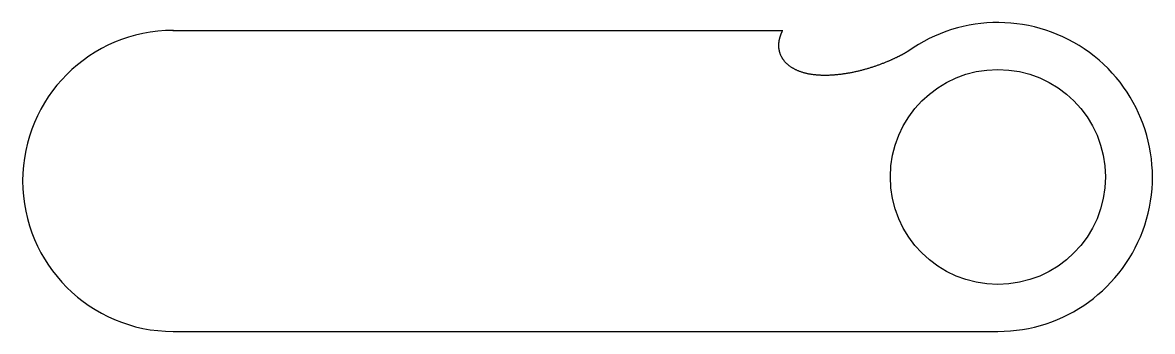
# Model space of a CAD drawing. Header units: millimetres. Extents: x -21 to 137, y -42 to 1.
import ezdxf

# ---------------------------------------------------------------- set-up
doc = ezdxf.new("R2010")
doc.units = ezdxf.units.MM
doc.layers.get('0').update_dxf_attribs({"linetype": 'CONTINUOUS'})

msp = doc.modelspace()

# ---------------------------------------------------------------- linework, layer by layer
for p, q in [((0, 0), (85, 0)), ((0.01, -42), (115.01, -42))]:
    msp.add_line(p, q)
msp.add_circle((115.01, -20.45), 15)
for centre, radius, start, end in [((115.01, -20.45), 21.55, -90, 125.5983), ((0.01, -21), 21, 90.0151, 270)]:
    msp.add_arc(centre, radius, start, end)
msp.add_open_spline([(102.46, -2.93), (102.2, -3.09), (101.66, -3.39), (100.83, -3.82), (99.67, -4.35), (98.14, -4.94), (96.54, -5.45), (94.87, -5.87), (93.16, -6.16), (91.43, -6.31), (89.76, -6.29), (88.19, -6.05), (86.8, -5.57), (85.65, -4.85), (84.83, -3.89), (84.4, -2.73), (84.4, -1.69), (84.61, -0.86), (84.86, -0.29), (85, 0)], degree=5)
msp.add_point((0, 0))

doc.saveas('drawing.dxf')
